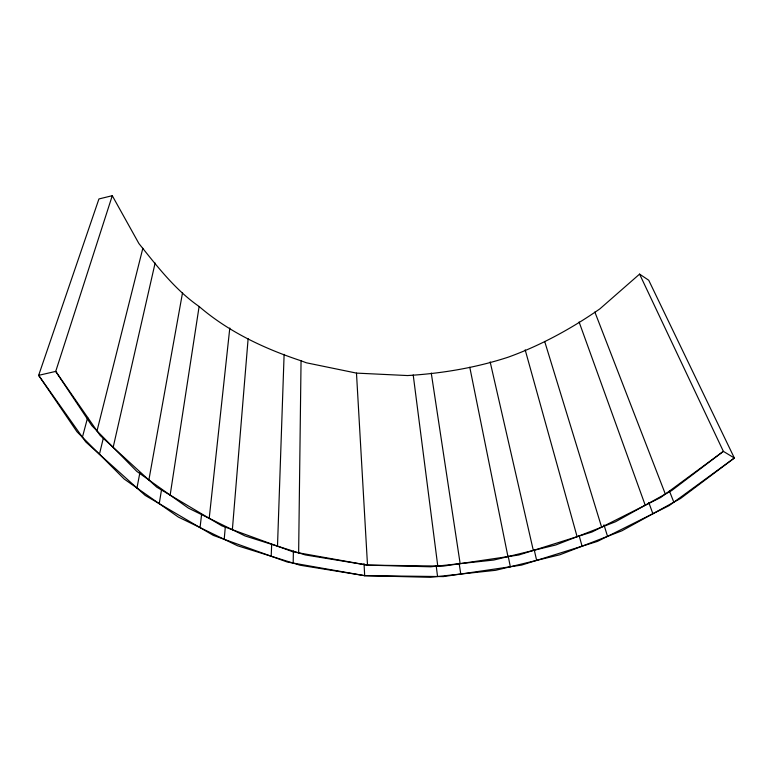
<?xml version="1.0" encoding="UTF-8"?>
<svg xmlns="http://www.w3.org/2000/svg" width="773" height="773" viewBox="0 0 773 773"><rect width="100%" height="100%" fill="white"/><g stroke="black" fill="none" stroke-linecap="round" stroke-linejoin="round"><path stroke-width="1.16" d="M298.639 552.84L301.055 360.788C264.376 348.671 228.595 331.868 199.115 306.485C175.094 289.836 157.035 266.154 138.918 243.563L112.278 195.695L98.934 198.951L38.65 375.349L76.962 431.749L124.24 479.076L178.36 517.079L237.485 545.748L300.03 565.218L364.682 575.672L430.252 577.305L495.677 570.3L559.903 554.763L621.898 530.809L680.482 498.527L734.35 458.022L648.731 280.251L639.58 274.115L599.848 308.891C571.344 328.66 540.839 345.386 508.151 357.194C475.55 367.842 441.702 373.494 407.526 375.552L356.479 373.108L306.35 362.788L301.055 360.788M293.18 563.082L293.392 551.023M277.497 546.173L284.116 354.372M271.188 556.241L271.681 544.192M232.364 529.708L248.133 338.68M224.199 539.312L225.281 527.312M209.203 518.335L229.803 328.013M200.052 527.601L201.589 514.451M170.147 495.116L199.115 306.485M159.238 503.658L161.567 489.435M148.88 479.975L182.563 292.59M136.966 488.005L139.903 472.612M113.158 447.354L155.122 263.033M99.437 454.244L103.398 437.827M97.002 430.909L142.841 248.268M82.411 437.209L87.668 417.459M112.278 195.695L55.724 371.388L91.823 425.643L136.744 471.337L188.428 508.132L245.109 535.969L305.238 554.917L367.504 565.131L430.716 566.793L493.812 560.038L555.748 544.994L615.434 521.794L671.737 490.526L723.364 451.355L734.35 458.022L669.089 505.648L597.442 541.4L521.562 565.102L443.383 576.59L364.682 575.672L287.314 562.048L213.338 535.399L145.179 495.406L85.774 441.953L38.65 375.349L55.724 371.388L100.171 435.489L156.706 487.135L221.938 525.901L293.006 551.825L367.504 565.131L443.383 566.107L518.789 555.004L591.896 532.046L660.809 497.416L723.364 451.355L639.58 274.115M669.418 490.99L673.824 502.189M594.852 312.031L665.35 494.073M648.76 502.45L652.885 513.736M579.083 321.954L645.233 505.242M603.974 524.857L607.539 536.356M544.675 341.424L601.616 527.167M579.161 535.776L582.088 546.192M525.176 349.85L577.102 536.694M534.22 549.816L536.646 560.386M490.159 361.899L533.322 550.444M508.19 556.125L510.335 566.754M469.781 367.233L507.948 556.599M431.257 373.059L460.148 563.643M459.152 563.343L460.766 574.039M413.207 374.953L437.769 566.029M436.194 565.797L437.557 576.523M356.479 373.108L367.504 565.131M364.035 563.614L364.682 575.672"/></g></svg>
